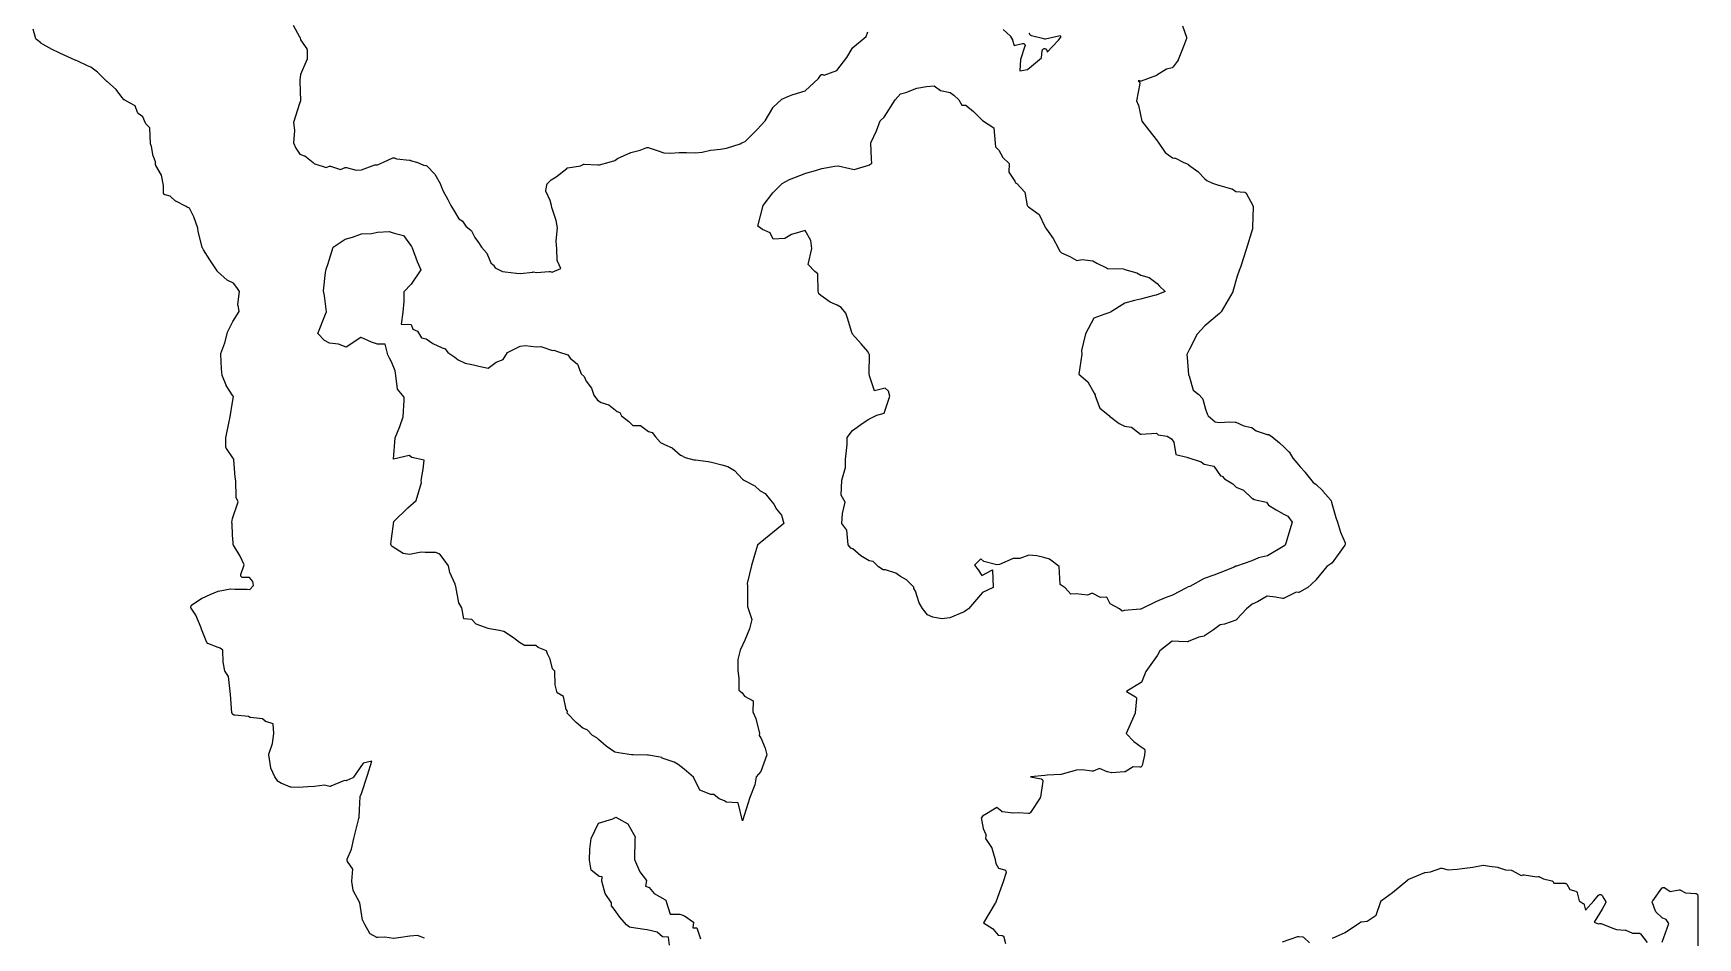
# Model space of a CAD drawing. Header units: millimetres. Extents: x 0 to 600, y 0 to 900.
# Drawn here: x 226 to 280.8, y 237.6 to 267.4 of the extents above; entities that cross this region are included whole.
import ezdxf

# ---------------------------------------------------------------- set-up
doc = ezdxf.new("R2010")
doc.units = ezdxf.units.MM
doc.layers.add('CORTE', color=1, linetype='Continuous')
doc.layers.add('GRABADO', color=5, linetype='Continuous')

msp = doc.modelspace()

# ---------------------------------------------------------------- linework, layer by layer
at = {"layer": 'CORTE'}
for points in [[(237.875, 237.607), (237.586, 237.645), (237.359, 237.635), (237.348, 237.635), (237.333, 237.639), (237.324, 237.643), (237.11, 237.763), (237.099, 237.77), (237.089, 237.781), (237.085, 237.787), (237.082, 237.792), (236.93, 238.072), (236.863, 238.202), (236.858, 238.213), (236.764, 238.779), (236.552, 239.184), (236.55, 239.193), (236.548, 239.198), (236.501, 239.482), (236.499, 239.488), (236.499, 239.5), (236.541, 239.885), (236.361, 240.147), (236.357, 240.153), (236.353, 240.163), (236.348, 240.175), (236.347, 240.191), (236.348, 240.206), (236.352, 240.218), (236.491, 240.547), (236.567, 240.903), (236.733, 241.559), (236.734, 241.562), (236.745, 241.595), (236.76, 241.848), (236.781, 242.282), (236.783, 242.291), (236.786, 242.302), (236.827, 242.386), (237.016, 242.991), (237.158, 243.443), (236.879, 243.381), (236.563, 242.923), (236.558, 242.918), (236.555, 242.914), (236.548, 242.908), (236.54, 242.903), (236.339, 242.81), (236.33, 242.806), (236.315, 242.804), (236.26, 242.808), (235.814, 242.62), (235.802, 242.617), (235.789, 242.616), (235.779, 242.616), (235.605, 242.653), (235.279, 242.611), (235.276, 242.61), (235.05, 242.603), (234.745, 242.586), (234.742, 242.586), (234.506, 242.59), (234.495, 242.592), (234.489, 242.594), (234.195, 242.709), (234.19, 242.711), (234.082, 242.773), (234.072, 242.779), (234.062, 242.791), (233.97, 242.928), (233.967, 242.933), (233.837, 243.214), (233.837, 243.215), (233.833, 243.225), (233.772, 243.653), (233.772, 243.658), (233.772, 243.668), (233.773, 243.68), (233.887, 244.03), (233.94, 244.361), (233.913, 244.68), (233.673, 244.753), (233.667, 244.755), (233.659, 244.759), (233.65, 244.766), (233.565, 244.847), (233.164, 244.882), (233.155, 244.884), (233.143, 244.888), (233.135, 244.893), (233.132, 244.895), (233.1, 244.918), (232.649, 244.965), (232.643, 244.964), (232.633, 244.964), (232.62, 244.968), (232.606, 244.973), (232.597, 244.979), (232.595, 244.981), (232.59, 244.985), (232.573, 245.004), (232.567, 245.011), (232.564, 245.017), (232.559, 245.027), (232.556, 245.037), (232.555, 245.042), (232.508, 245.649), (232.499, 245.739), (232.442, 246.233), (232.328, 246.406), (232.326, 246.412), (232.323, 246.419), (232.321, 246.427), (232.269, 246.705), (232.267, 246.711), (232.256, 247.1), (232.169, 247.17), (232.106, 247.19), (232.104, 247.19), (231.765, 247.321), (231.757, 247.326), (231.751, 247.33), (231.744, 247.336), (231.738, 247.343), (231.734, 247.348), (231.73, 247.355), (231.549, 247.802), (231.548, 247.806), (231.544, 247.818), (231.543, 247.827), (231.54, 247.833), (231.538, 247.837), (231.364, 248.256), (231.211, 248.488), (231.209, 248.493), (231.204, 248.503), (231.201, 248.519), (231.201, 248.532), (231.204, 248.548), (231.209, 248.559), (231.214, 248.567), (231.22, 248.575), (231.228, 248.583), (231.565, 248.815), (231.57, 248.818), (231.574, 248.82), (231.834, 248.939), (231.836, 248.94), (232.101, 249.045), (232.107, 249.047), (232.513, 249.127), (232.523, 249.129), (232.655, 249.118), (233.046, 249.118), (233.053, 249.117), (233.147, 249.1), (233.27, 249.24), (233.239, 249.364), (233.138, 249.498), (232.907, 249.498), (232.896, 249.501), (232.893, 249.502), (232.887, 249.504), (232.879, 249.508), (232.868, 249.516), (232.859, 249.525), (232.849, 249.539), (232.843, 249.56), (232.842, 249.575), (232.843, 249.581), (232.844, 249.588), (232.846, 249.595), (232.954, 249.911), (232.826, 250.199), (232.605, 250.568), (232.599, 250.576), (232.595, 250.593), (232.593, 250.603), (232.593, 250.616), (232.595, 250.625), (232.601, 250.649), (232.577, 250.891), (232.561, 251.273), (232.557, 251.292), (232.556, 251.299), (232.556, 251.31), (232.579, 251.44), (232.758, 251.994), (232.701, 252.118), (232.697, 252.125), (232.694, 252.14), (232.693, 252.147), (232.681, 252.687), (232.665, 252.801), (232.621, 253.375), (232.615, 253.4), (232.59, 253.438), (232.373, 253.749), (232.366, 253.757), (232.36, 253.775), (232.359, 253.787), (232.355, 254.087), (232.356, 254.095), (232.464, 254.634), (232.464, 254.636), (232.502, 254.791), (232.578, 255.278), (232.603, 255.457), (232.588, 255.484), (232.365, 255.827), (232.363, 255.829), (232.36, 255.835), (232.24, 256.137), (232.238, 256.143), (232.235, 256.155), (232.214, 256.372), (232.186, 256.858), (232.186, 256.867), (232.188, 256.875), (232.189, 256.881), (232.322, 257.234), (232.408, 257.575), (232.41, 257.583), (232.586, 257.933), (232.588, 257.937), (232.795, 258.264), (232.755, 258.469), (232.753, 258.476), (232.753, 258.488), (232.806, 258.924), (232.711, 259.058), (232.604, 259.196), (232.403, 259.292), (232.394, 259.298), (232.085, 259.581), (232.083, 259.582), (232.073, 259.59), (232.066, 259.602), (232.065, 259.604), (231.823, 259.97), (231.621, 260.292), (231.62, 260.294), (231.584, 260.36), (231.581, 260.368), (231.579, 260.373), (231.534, 260.553), (231.445, 260.893), (231.444, 260.896), (231.427, 261.01), (231.305, 261.384), (231.159, 261.665), (231.085, 261.7), (231.08, 261.702), (231.046, 261.725), (230.703, 261.894), (230.698, 261.898), (230.692, 261.902), (230.524, 262.065), (230.359, 262.101), (230.343, 262.106), (230.331, 262.115), (230.323, 262.122), (230.315, 262.132), (230.311, 262.14), (230.306, 262.152), (230.303, 262.166), (230.297, 262.409), (230.24, 262.754), (230.05, 263.074), (230.045, 263.085), (230.042, 263.096), (230.041, 263.102), (230.036, 263.192), (229.968, 263.372), (229.966, 263.377), (229.901, 263.702), (229.877, 263.784), (229.875, 263.793), (229.849, 264.316), (229.724, 264.45), (229.721, 264.453), (229.714, 264.462), (229.711, 264.47), (229.622, 264.675), (229.47, 264.791), (229.466, 264.794), (229.458, 264.802), (229.454, 264.808), (229.447, 264.818), (229.372, 265.035), (229.208, 265.129), (229.027, 265.222), (229.023, 265.225), (229.017, 265.229), (229.012, 265.233), (229.007, 265.238), (228.934, 265.329), (228.738, 265.573), (228.459, 265.831), (228.441, 265.844), (228.439, 265.844), (228.133, 266.144), (227.909, 266.309), (227.797, 266.358), (227.476, 266.509), (227.476, 266.509), (227.421, 266.535), (227.42, 266.535), (227.412, 266.535), (227.397, 266.54), (227.032, 266.704), (227.032, 266.704), (226.869, 266.78), (226.634, 266.895), (226.631, 266.896), (226.341, 267.064), (226.266, 267.107), (226.261, 267.109), (226.123, 267.221), (226.116, 267.227), (226.109, 267.236), (226.101, 267.249), (226.013, 267.563)], [(234.567, 267.696), (234.783, 267.315), (234.792, 267.301), (234.799, 267.291), (234.803, 267.274), (234.814, 267.215), (235.02, 266.912), (235.021, 266.91), (235.028, 266.899), (235.031, 266.889), (235.032, 266.883), (235.033, 266.873), (235.033, 266.579), (235.032, 266.572), (235.03, 266.561), (235.027, 266.554), (234.816, 266.072), (234.79, 265.887), (234.792, 265.859), (234.808, 265.192), (234.807, 265.183), (234.804, 265.168), (234.776, 265.116), (234.582, 264.493), (234.616, 264.237), (234.616, 264.228), (234.577, 263.818), (234.656, 263.639), (234.791, 263.447), (234.935, 263.396), (234.941, 263.393), (234.947, 263.39), (234.951, 263.387), (235.232, 263.167), (235.271, 263.128), (235.289, 263.122), (235.653, 263.011), (235.764, 263.049), (235.77, 263.051), (235.784, 263.053), (235.794, 263.053), (235.806, 263.051), (236.125, 262.944), (236.289, 263.005), (236.294, 263.006), (236.303, 263.009), (236.32, 263.009), (236.329, 263.007), (236.33, 263.006), (236.644, 262.923), (236.819, 262.932), (237.266, 263.091), (237.272, 263.092), (237.277, 263.093), (237.288, 263.094), (237.296, 263.094), (237.345, 263.089), (237.542, 263.179), (237.851, 263.324), (237.859, 263.327), (237.872, 263.33), (237.884, 263.33), (237.902, 263.328), (237.914, 263.322), (237.979, 263.287), (238.406, 263.252), (238.414, 263.252), (238.431, 263.247), (238.439, 263.242), (238.445, 263.239), (238.467, 263.223), (238.637, 263.183), (238.645, 263.181), (238.865, 263.078), (238.937, 263.073), (238.945, 263.071), (238.951, 263.069), (238.969, 263.062), (238.979, 263.051), (239.227, 262.798), (239.232, 262.792), (239.238, 262.783), (239.42, 262.457), (239.424, 262.453), (239.428, 262.442), (239.457, 262.363), (239.516, 262.232), (239.661, 261.951), (239.764, 261.759), (239.886, 261.561), (240.027, 261.316), (240.134, 261.248), (240.141, 261.243), (240.148, 261.235), (240.262, 261.079), (240.431, 260.936), (240.435, 260.932), (240.441, 260.925), (240.445, 260.92), (240.448, 260.915), (240.558, 260.695), (240.677, 260.536), (240.778, 260.378), (240.937, 260.197), (240.94, 260.194), (240.945, 260.187), (241.079, 259.87), (241.155, 259.803), (241.162, 259.795), (241.166, 259.79), (241.221, 259.696), (241.464, 259.58), (241.549, 259.566), (241.927, 259.528), (241.928, 259.528), (242.062, 259.51), (242.46, 259.563), (242.465, 259.565), (242.48, 259.565), (242.588, 259.546), (243.003, 259.584), (243.008, 259.585), (243.023, 259.584), (243.034, 259.581), (243.038, 259.58), (243.106, 259.553), (243.384, 259.676), (243.273, 259.924), (243.271, 259.929), (243.269, 259.938), (243.257, 260.327), (243.227, 260.582), (243.227, 260.591), (243.273, 261.024), (243.227, 261.264), (243.094, 261.691), (243.092, 261.693), (243.076, 261.758), (243.037, 261.92), (242.903, 262.201), (242.9, 262.208), (242.897, 262.221), (242.896, 262.23), (242.896, 262.239), (242.896, 262.244), (242.923, 262.43), (242.924, 262.436), (242.926, 262.441), (242.928, 262.446), (242.933, 262.456), (242.939, 262.465), (243.052, 262.584), (243.056, 262.59), (243.066, 262.597), (243.234, 262.703), (243.581, 262.977), (243.586, 262.983), (243.605, 262.992), (243.616, 262.995), (244.036, 263.059), (244.117, 263.104), (244.12, 263.106), (244.126, 263.108), (244.136, 263.112), (244.149, 263.113), (244.155, 263.113), (244.604, 263.092), (244.664, 263.096), (244.98, 263.183), (245.167, 263.241), (245.254, 263.298), (245.689, 263.5), (245.696, 263.503), (245.997, 263.577), (246.218, 263.66), (246.225, 263.663), (246.246, 263.666), (246.263, 263.663), (246.554, 263.572), (246.556, 263.571), (246.782, 263.489), (246.989, 263.481), (247.288, 263.497), (247.526, 263.497), (247.811, 263.486), (248.044, 263.508), (248.317, 263.577), (248.32, 263.578), (248.326, 263.579), (248.646, 263.611), (248.841, 263.647), (249.289, 263.788), (249.35, 263.815), (249.461, 263.868), (249.85, 264.254), (250.113, 264.544), (250.363, 264.975), (250.366, 264.981), (250.372, 264.987), (250.375, 264.991), (250.654, 265.251), (250.665, 265.26), (250.921, 265.363), (251.031, 265.412), (251.036, 265.414), (251.434, 265.53), (251.866, 265.938), (251.933, 266.038), (251.937, 266.043), (251.948, 266.054), (251.96, 266.062), (251.974, 266.068), (251.989, 266.071), (252.007, 266.071), (252.029, 266.064), (252.04, 266.056), (252.058, 266.043), (252.472, 266.206), (252.8, 266.626), (252.975, 266.93), (252.978, 266.935), (252.985, 266.945), (252.991, 266.95), (253.437, 267.323), (253.495, 267.475)], [(263.862, 267.677), (263.986, 267.296), (263.987, 267.289), (263.988, 267.282), (263.988, 267.273), (263.986, 267.265), (263.986, 267.261), (263.985, 267.257), (263.895, 266.996), (263.895, 266.994), (263.718, 266.556), (263.715, 266.548), (263.555, 266.319), (263.547, 266.311), (263.542, 266.307), (263.538, 266.304), (263.533, 266.301), (263.526, 266.298), (263.518, 266.295), (263.328, 266.248), (263.015, 266.048), (263.009, 266.044), (263.002, 266.041), (262.501, 265.854), (262.496, 265.852), (262.491, 265.851), (262.483, 265.85), (262.475, 265.85), (262.466, 265.852), (262.461, 265.853), (262.442, 265.858), (262.395, 265.858), (262.405, 265.854), (262.414, 265.849), (262.42, 265.845), (262.426, 265.84), (262.435, 265.83), (262.442, 265.817), (262.446, 265.807), (262.448, 265.796), (262.449, 265.786), (262.448, 265.777), (262.343, 265.204), (262.402, 265.072), (262.404, 265.068), (262.407, 265.057), (262.517, 264.532), (262.753, 264.233), (262.754, 264.233), (263.032, 263.874), (263.037, 263.868), (263.042, 263.864), (263.047, 263.855), (263.049, 263.851), (263.053, 263.843), (263.284, 263.501), (263.525, 263.323), (263.599, 263.317), (263.61, 263.317), (263.627, 263.311), (263.884, 263.179), (264.01, 263.126), (264.015, 263.124), (264.054, 263.101), (264.057, 263.099), (264.366, 262.874), (264.371, 262.871), (264.374, 262.867), (264.594, 262.634), (264.66, 262.581), (264.848, 262.486), (265.047, 262.429), (265.052, 262.427), (265.091, 262.409), (265.472, 262.309), (265.474, 262.309), (265.48, 262.307), (265.488, 262.303), (265.495, 262.299), (265.615, 262.215), (265.898, 262.195), (265.907, 262.193), (265.914, 262.191), (265.924, 262.187), (265.942, 262.175), (265.949, 262.165), (265.952, 262.16), (266.171, 261.758), (266.173, 261.755), (266.177, 261.746), (266.18, 261.736), (266.181, 261.725), (266.182, 261.72), (266.182, 261.715), (266.164, 261.039), (266.166, 261.032), (266.168, 261.026), (266.172, 261.006), (266.168, 260.988), (265.95, 260.31), (265.787, 259.785), (265.786, 259.783), (265.723, 259.613), (265.66, 259.431), (265.516, 258.919), (265.513, 258.912), (265.511, 258.908), (265.13, 258.25), (265.126, 258.244), (265.119, 258.236), (265.074, 258.195), (265.073, 258.194), (264.595, 257.793), (264.346, 257.512), (264.087, 257.017), (264.006, 256.844), (264.008, 256.748), (264.056, 256.181), (264.063, 256.16), (264.089, 256.113), (264.092, 256.104), (264.205, 255.673), (264.394, 255.527), (264.398, 255.523), (264.511, 255.404), (264.515, 255.4), (264.522, 255.389), (264.526, 255.378), (264.614, 255.047), (264.674, 254.888), (264.705, 254.823), (264.932, 254.628), (265.069, 254.61), (265.418, 254.628), (265.422, 254.628), (265.596, 254.618), (265.603, 254.617), (265.613, 254.615), (265.618, 254.612), (265.874, 254.501), (266.132, 254.441), (266.138, 254.439), (266.149, 254.434), (266.286, 254.335), (266.65, 254.212), (266.686, 254.208), (266.7, 254.205), (266.709, 254.2), (266.712, 254.198), (266.799, 254.143), (267.051, 253.937), (267.053, 253.936), (267.208, 253.794), (267.362, 253.643), (267.369, 253.637), (267.494, 253.431), (267.618, 253.277), (267.736, 253.141), (267.9, 252.966), (267.902, 252.963), (268.073, 252.74), (268.166, 252.633), (268.245, 252.577), (268.247, 252.576), (268.252, 252.571), (268.479, 252.349), (268.481, 252.347), (268.744, 252.043), (268.748, 252.037), (268.753, 252.029), (268.769, 251.98), (268.798, 251.859), (268.909, 251.476), (268.962, 251.327), (269.064, 250.991), (269.213, 250.642), (269.216, 250.636), (269.219, 250.622), (269.221, 250.609), (269.219, 250.595), (269.216, 250.581), (269.208, 250.568), (268.784, 249.985), (268.779, 249.979), (268.772, 249.973), (268.615, 249.86), (268.263, 249.428), (268.26, 249.424), (267.972, 249.164), (267.97, 249.162), (267.964, 249.157), (267.713, 249.017), (267.704, 249.013), (267.689, 249.01), (267.675, 249.01), (267.6, 249.019), (267.187, 248.812), (267.179, 248.809), (267.174, 248.808), (267.17, 248.807), (267.158, 248.805), (267.146, 248.806), (266.923, 248.85), (266.65, 248.882), (266.328, 248.701), (266.326, 248.699), (266.151, 248.617), (265.963, 248.47), (265.647, 248.121), (265.643, 248.115), (265.63, 248.105), (265.624, 248.102), (265.618, 248.099), (265.244, 247.963), (265.237, 247.96), (265.096, 247.939), (264.88, 247.77), (264.581, 247.578), (264.576, 247.575), (264.567, 247.571), (264.393, 247.53), (264.05, 247.386), (264.04, 247.382), (264.025, 247.38), (264.019, 247.38), (263.741, 247.387), (263.739, 247.387), (263.52, 247.405), (263.114, 247.087), (263.039, 246.945), (263.036, 246.94), (262.65, 246.406), (262.521, 246.072), (262.519, 246.066), (262.515, 246.059), (262.511, 246.054), (262.509, 246.051), (262.503, 246.044), (262.493, 246.037), (262.024, 245.752), (262.018, 245.746), (262.309, 245.569), (262.311, 245.568), (262.317, 245.564), (262.332, 245.55), (262.341, 245.53), (262.344, 245.52), (262.345, 245.509), (262.345, 245.502), (262.302, 245.046), (262.302, 245.038), (262.298, 245.026), (261.999, 244.365), (261.998, 244.364), (262.259, 244.094), (262.496, 243.92), (262.592, 243.851), (262.596, 243.847), (262.605, 243.839), (262.61, 243.832), (262.615, 243.823), (262.618, 243.814), (262.621, 243.806), (262.622, 243.795), (262.622, 243.786), (262.622, 243.781), (262.603, 243.65), (262.526, 243.31), (262.525, 243.305), (262.518, 243.288), (262.509, 243.275), (262.498, 243.263), (262.482, 243.254), (262.465, 243.249), (262.451, 243.248), (262.23, 243.267), (261.966, 243.101), (261.958, 243.098), (261.945, 243.093), (261.535, 243.062), (261.524, 243.062), (261.389, 243.093), (261.381, 243.094), (261.125, 243.21), (260.913, 243.122), (260.907, 243.119), (260.892, 243.116), (260.88, 243.116), (260.874, 243.116), (260.558, 243.161), (260.372, 243.149), (259.967, 243.043), (259.859, 243.013), (259.85, 243.01), (259.398, 242.992), (259.327, 242.975), (259.321, 242.974), (258.856, 242.937), (259.203, 242.865), (259.211, 242.862), (259.216, 242.86), (259.226, 242.854), (259.238, 242.844), (259.245, 242.835), (259.248, 242.83), (259.253, 242.819), (259.255, 242.81), (259.257, 242.801), (259.257, 242.787), (259.177, 242.262), (259.177, 242.259), (259.175, 242.251), (259.171, 242.243), (259.169, 242.237), (258.855, 241.757), (258.851, 241.75), (258.843, 241.742), (258.833, 241.734), (258.823, 241.729), (258.816, 241.726), (258.809, 241.724), (258.8, 241.722), (258.79, 241.722), (258.45, 241.746), (258.277, 241.734), (258.27, 241.733), (257.936, 241.774), (257.925, 241.776), (257.913, 241.781), (257.904, 241.787), (257.741, 241.922), (257.409, 241.712), (257.274, 241.64), (257.224, 241.572), (257.24, 241.539), (257.243, 241.529), (257.296, 241.23), (257.381, 241.034), (257.382, 241.032), (257.387, 241.019), (257.388, 241.002), (257.387, 240.992), (257.367, 240.901), (257.566, 240.607), (257.572, 240.6), (257.576, 240.589), (257.576, 240.587), (257.692, 240.208), (257.693, 240.202), (257.712, 240.073), (257.796, 239.918), (257.993, 239.869), (258.004, 239.866), (258.015, 239.859), (258.027, 239.85), (258.037, 239.836), (258.041, 239.829), (258.042, 239.827), (258.045, 239.819), (258.048, 239.804), (258.048, 239.79), (258.046, 239.779), (257.953, 239.472), (257.817, 239.113), (257.695, 238.775), (257.692, 238.768), (257.307, 238.124), (257.605, 237.936), (257.612, 237.932), (257.623, 237.921), (257.626, 237.917), (257.785, 237.713), (257.912, 237.703), (257.919, 237.703), (257.932, 237.699), (257.938, 237.697), (257.946, 237.694), (257.961, 237.684), (257.969, 237.673), (257.973, 237.667), (257.977, 237.659), (257.98, 237.652), (258.034, 237.444)], [(257.958, 267.549), (258.19, 267.33), (258.193, 267.325), (258.197, 267.32), (258.259, 267.215), (258.262, 267.209), (258.265, 267.203), (258.32, 267.03), (258.585, 267.094), (258.594, 267.096), (258.604, 267.096), (258.612, 267.094), (258.62, 267.093), (258.63, 267.089), (258.639, 267.084), (258.647, 267.078), (258.655, 267.07), (258.661, 267.062), (258.667, 267.052), (258.673, 267.033), (258.673, 267.012), (258.671, 267.001), (258.527, 266.569), (258.505, 266.188), (258.759, 266.238), (259.22, 266.621), (259.24, 266.857), (259.242, 266.866), (259.246, 266.877), (259.253, 266.89), (259.26, 266.899), (259.27, 266.909), (259.285, 266.916), (259.299, 266.922), (259.315, 266.923), (259.33, 266.922), (259.346, 266.916), (259.355, 266.911), (259.364, 266.905), (259.37, 266.898), (259.378, 266.889), (259.383, 266.88), (259.384, 266.878), (259.386, 266.873), (259.406, 266.804), (259.78, 267.199), (259.851, 267.3), (259.849, 267.334), (259.833, 267.339), (259.351, 267.236), (259.344, 267.235), (259.335, 267.235), (259.327, 267.236), (259.32, 267.237), (259.294, 267.246), (258.881, 267.349), (258.875, 267.351), (258.868, 267.354), (258.863, 267.357), (258.855, 267.362), (258.849, 267.367), (258.839, 267.377), (258.831, 267.393), (258.827, 267.403), (258.825, 267.415), (258.825, 267.427), (258.826, 267.435)], [(268.797, 237.614), (269.212, 237.807), (269.691, 238.12), (269.721, 238.143), (269.728, 238.15), (269.743, 238.156), (269.746, 238.157), (269.755, 238.16), (269.942, 238.18), (270.231, 238.372), (270.389, 238.829), (270.392, 238.836), (270.397, 238.844), (270.404, 238.853), (270.412, 238.86), (270.771, 239.119), (271.276, 239.538), (271.277, 239.539), (271.29, 239.549), (271.294, 239.554), (271.31, 239.564), (271.835, 239.78), (271.843, 239.783), (271.852, 239.784), (272.023, 239.806), (272.368, 239.919), (272.377, 239.92), (272.384, 239.92), (272.396, 239.92), (272.403, 239.918), (272.611, 239.865), (272.899, 239.893), (273.156, 239.928), (273.156, 239.928), (273.42, 239.96), (273.762, 240.02), (273.775, 240.02), (273.965, 239.986), (274.248, 239.951), (274.254, 239.95), (274.263, 239.948), (274.491, 239.865), (274.694, 239.853), (274.698, 239.853), (274.708, 239.851), (274.72, 239.847), (275.009, 239.685), (275.079, 239.703), (275.081, 239.704), (275.093, 239.706), (275.106, 239.706), (275.522, 239.639), (275.568, 239.646), (275.574, 239.647), (275.586, 239.647), (275.595, 239.645), (275.601, 239.644), (275.609, 239.641), (275.614, 239.638), (275.741, 239.567), (276.016, 239.509), (276.028, 239.505), (276.04, 239.498), (276.051, 239.49), (276.061, 239.477), (276.064, 239.472), (276.09, 239.425), (276.46, 239.425), (276.466, 239.424), (276.476, 239.422), (276.487, 239.418), (276.496, 239.414), (276.506, 239.406), (276.512, 239.4), (276.519, 239.393), (276.618, 239.222), (276.81, 239.163), (276.816, 239.161), (276.827, 239.155), (276.839, 239.145), (276.851, 239.13), (276.857, 239.115), (276.92, 238.849), (277.056, 238.762), (277.066, 238.755), (277.074, 238.745), (277.083, 238.732), (277.086, 238.718), (277.129, 238.541), (277.407, 238.851), (277.558, 239.031), (277.564, 239.037), (277.575, 239.046), (277.585, 239.05), (277.591, 239.052), (277.602, 239.055), (277.615, 239.056), (277.621, 239.055), (277.631, 239.054), (277.64, 239.051), (277.644, 239.049), (277.657, 239.042), (277.668, 239.032), (277.674, 239.025), (277.737, 238.919), (277.787, 238.835), (277.791, 238.826), (277.793, 238.82), (277.795, 238.81), (277.795, 238.794), (277.791, 238.779), (277.787, 238.769), (277.681, 238.572), (277.68, 238.57), (277.411, 238.144), (277.548, 238.091), (277.596, 238.101), (277.604, 238.103), (277.62, 238.103), (277.633, 238.101), (277.64, 238.098), (277.995, 237.956), (278.151, 237.901), (278.436, 237.884), (278.443, 237.884), (278.458, 237.88), (278.674, 237.785), (278.884, 237.785), (278.898, 237.784), (278.909, 237.78), (278.918, 237.776), (278.931, 237.767), (278.937, 237.76), (278.94, 237.757), (279.158, 237.478)], [(279.656, 237.484), (279.872, 238.098), (279.79, 238.228), (279.674, 238.274), (279.667, 238.277), (279.66, 238.281), (279.654, 238.287), (279.45, 238.488), (279.444, 238.496), (279.44, 238.503), (279.437, 238.508), (279.333, 238.776), (279.329, 238.789), (279.329, 238.813), (279.335, 238.835), (279.343, 238.846), (279.647, 239.263), (279.655, 239.271), (279.661, 239.275), (279.666, 239.279), (279.675, 239.283), (279.691, 239.289), (279.715, 239.289), (279.732, 239.284), (279.743, 239.279), (279.923, 239.15), (280.209, 239.206), (280.216, 239.208), (280.236, 239.208), (280.249, 239.205), (280.257, 239.202), (280.428, 239.114), (280.753, 239.09), (280.763, 239.09), (280.78, 239.084), (280.787, 239.08), (280.797, 239.074), (280.809, 239.062), (280.814, 239.053), (280.82, 239.043), (280.825, 239.024), (280.825, 182.241)], [(238.898, 237.613), (238.665, 237.701), (238.41, 237.688), (238.12, 237.643), (237.886, 237.607)], [(267.147, 237.496), (267.659, 237.669), (267.67, 237.672), (267.684, 237.672), (267.822, 237.656), (267.838, 237.651), (267.852, 237.643), (267.857, 237.638), (268.045, 237.464)]]:
    msp.add_lwpolyline(points, dxfattribs=at)
at = {"layer": 'GRABADO'}
for points in [[(250.022, 260.962), (249.874, 261.07), (250.054, 261.755), (250.371, 262.176), (250.679, 262.477), (250.917, 262.607), (251.057, 262.666), (251.449, 262.822), (251.771, 262.912), (251.979, 262.97), (252.405, 263.049), (252.522, 263.064), (252.906, 262.978), (253.041, 262.937), (253.456, 263.065), (253.534, 263.08), (253.632, 263.147), (253.618, 263.277), (253.6, 263.821), (253.781, 264.215), (253.898, 264.543), (254.029, 264.663), (254.4, 265.239), (254.569, 265.439), (254.745, 265.475), (255.112, 265.62), (255.429, 265.675), (255.677, 265.694), (255.893, 265.54), (256.208, 265.473), (256.329, 265.392), (256.493, 265.241), (256.586, 265.06), (256.728, 265.065), (256.975, 264.851), (257.272, 264.552), (257.646, 264.315), (257.685, 263.812), (257.699, 263.682), (257.807, 263.577), (257.939, 263.334), (258.148, 263.143), (258.136, 262.855), (258.338, 262.556), (258.354, 262.499), (258.4, 262.478), (258.664, 262.189), (258.746, 261.755), (258.785, 261.707), (258.832, 261.682), (259.14, 261.46), (259.327, 261.059), (259.345, 261.02), (259.375, 260.98), (259.599, 260.665), (259.761, 260.365), (259.806, 260.256), (259.878, 260.199), (260.147, 260.07), (260.374, 259.944), (260.557, 259.977), (260.908, 259.928), (261.033, 259.857), (261.352, 259.703), (261.391, 259.676), (261.399, 259.678), (261.917, 259.67), (261.958, 259.647), (262.355, 259.54), (262.482, 259.464), (262.763, 259.38), (263.025, 259.182), (263.104, 259.096), (263.288, 258.917), (262.993, 258.799), (262.93, 258.792), (262.471, 258.674), (262.283, 258.621), (261.959, 258.536), (261.486, 258.243), (261.432, 258.221), (261.299, 258.178), (260.936, 258.045), (260.665, 257.528), (260.531, 256.98), (260.542, 256.858), (260.442, 256.196), (260.742, 255.948), (260.948, 255.57), (260.981, 255.519), (260.978, 255.483), (261.136, 255.075), (261.454, 254.82), (261.457, 254.809), (261.769, 254.576), (261.952, 254.484), (262.184, 254.451), (262.472, 254.219), (262.492, 254.223), (263.007, 254.256), (263.052, 254.203), (263.354, 254.153), (263.495, 254.064), (263.568, 253.962), (263.642, 253.553), (264.006, 253.461), (264.026, 253.458), (264.035, 253.458), (264.471, 253.312), (264.575, 253.236), (264.89, 253.162), (265.112, 252.854), (265.17, 252.835), (265.237, 252.75), (265.511, 252.589), (265.63, 252.475), (265.868, 252.379), (266.153, 252.107), (266.171, 252.099), (266.222, 252.069), (266.619, 251.986), (266.687, 251.887), (266.947, 251.732), (267.191, 251.581), (267.326, 251.525), (267.473, 251.317), (267.26, 250.627), (267.238, 250.567), (267.195, 250.526), (267.172, 250.519), (266.662, 250.21), (266.363, 250.147), (266.138, 250.051), (265.638, 249.876), (265.616, 249.868), (265.562, 249.845), (265.093, 249.648), (264.886, 249.572), (264.573, 249.468), (264.095, 249.208), (264.05, 249.187), (263.963, 249.152), (263.528, 248.914), (263.283, 248.83), (263.006, 248.712), (262.486, 248.458), (262.471, 248.451), (261.941, 248.411), (261.875, 248.394), (261.783, 248.462), (261.475, 248.636), (261.362, 248.849), (261.163, 248.844), (260.88, 248.982), (260.725, 248.918), (260.359, 248.959), (260.182, 248.948), (259.991, 249.163), (259.833, 249.268), (259.799, 249.861), (259.477, 250.107), (259.296, 250.156), (259.061, 250.214), (258.802, 250.234), (258.501, 250.13), (258.286, 250.125), (257.831, 249.926), (257.742, 249.915), (257.317, 250.023), (257.222, 250.119), (257.005, 249.908), (257.129, 249.751), (257.249, 249.56), (257.604, 249.756), (257.624, 249.173), (257.27, 249.005), (256.81, 248.471), (256.744, 248.418), (256.67, 248.372), (256.199, 248.171), (255.938, 248.132), (255.632, 248.19), (255.461, 248.271), (255.293, 248.483), (255.19, 248.663), (255.063, 249.047), (255.016, 249.138), (255.009, 249.184), (254.766, 249.427), (254.569, 249.534), (254.423, 249.645), (254.075, 249.755), (254.001, 249.757), (253.85, 249.855), (253.667, 250.026), (253.538, 250.045), (253.265, 250.211), (253.003, 250.448), (252.939, 250.467), (252.851, 250.58), (252.806, 251.06), (252.638, 251.281), (252.664, 251.608), (252.752, 251.986), (252.618, 252.212), (252.644, 252.705), (252.758, 253.121), (252.758, 253.391), (252.81, 253.879), (252.816, 254.107), (252.988, 254.344), (253.338, 254.594), (253.527, 254.713), (253.792, 254.847), (254.029, 254.91), (254.219, 255.475), (254.18, 255.642), (254.068, 255.735), (253.717, 255.651), (253.552, 256.146), (253.537, 256.222), (253.546, 256.841), (253.53, 256.871), (253.5, 256.942), (253.275, 257.195), (252.989, 257.517), (252.981, 257.544), (252.971, 257.57), (252.829, 258.039), (252.767, 258.211), (252.617, 258.389), (252.483, 258.476), (252.252, 258.573), (251.952, 258.791), (251.883, 258.84), (251.864, 258.935), (251.846, 259.502), (251.747, 259.583), (251.534, 259.806), (251.656, 260.336), (251.621, 260.601), (251.436, 260.935), (250.98, 260.802), (250.761, 260.672), (250.382, 260.644), (250.281, 260.849), (250.022, 260.962)], [(238.083, 254.471), (238.189, 254.791), (238.225, 255.337), (238.225, 255.444), (238.008, 255.705), (237.953, 256.154), (237.926, 256.303), (237.812, 256.599), (237.741, 256.729), (237.69, 256.834), (237.6, 257.184), (237.345, 257.184), (237.153, 257.251), (236.813, 257.407), (236.801, 257.408), (236.321, 257.084), (236.067, 257.182), (235.766, 257.224), (235.603, 257.307), (235.38, 257.538), (235.64, 258.171), (235.668, 258.256), (235.603, 258.782), (235.567, 258.94), (235.638, 259.546), (235.655, 259.659), (235.718, 259.807), (235.893, 260.38), (236.279, 260.644), (236.523, 260.716), (236.82, 260.824), (237.146, 260.833), (237.347, 260.872), (237.734, 260.898), (237.9, 260.847), (238.205, 260.77), (238.466, 260.402), (238.479, 260.379), (238.487, 260.361), (238.652, 259.906), (238.777, 259.631), (238.461, 259.158), (238.213, 258.912), (238.213, 258.589), (238.188, 258.241), (238.13, 257.845), (238.455, 257.833), (238.513, 257.679), (238.666, 257.614), (238.8, 257.393), (238.956, 257.362), (239.173, 257.203), (239.474, 257.062), (239.574, 257.034), (239.667, 256.915), (239.891, 256.755), (240.009, 256.667), (240.241, 256.564), (240.51, 256.506), (240.681, 256.466), (240.998, 256.398), (241.254, 256.595), (241.489, 256.682), (241.633, 256.917), (242.042, 257.125), (242.216, 257.137), (242.586, 257.098), (242.726, 257.111), (243.116, 256.98), (243.152, 256.985), (243.313, 256.932), (243.616, 256.84), (243.688, 256.727), (243.931, 256.527), (244.059, 256.208), (244.15, 256.121), (244.218, 255.971), (244.398, 255.74), (244.469, 255.505), (244.591, 255.343), (244.709, 255.263), (244.968, 255.185), (245.237, 254.971), (245.33, 254.936), (245.38, 254.824), (245.623, 254.637), (245.752, 254.512), (246.014, 254.512), (246.278, 254.31), (246.39, 254.281), (246.503, 254.129), (246.668, 253.947), (246.8, 253.878), (247.047, 253.768), (247.325, 253.527), (247.361, 253.519), (247.485, 253.457), (247.764, 253.378), (247.821, 253.374), (248.241, 253.32), (248.352, 253.3), (248.691, 253.21), (248.889, 253.153), (249.108, 253.021), (249.373, 252.744), (249.399, 252.716), (249.416, 252.707), (249.771, 252.519), (249.948, 252.354), (250.111, 252.268), (250.292, 252.046), (250.398, 251.919), (250.49, 251.753), (250.653, 251.549), (250.733, 251.277), (250.474, 251.067), (250.13, 250.788), (249.953, 250.645), (249.862, 250.567), (249.797, 250.35), (249.662, 249.895), (249.521, 249.299), (249.528, 249.224), (249.528, 248.623), (249.534, 248.54), (249.671, 248.116), (249.604, 247.809), (249.45, 247.43), (249.288, 247.11), (249.212, 246.802), (249.212, 246.447), (249.25, 246.172), (249.25, 245.783), (249.358, 245.695), (249.432, 245.593), (249.717, 245.441), (249.705, 245.069), (249.809, 244.856), (249.926, 244.362), (249.916, 244.289), (249.97, 244.218), (250.12, 243.879), (250.173, 243.659), (249.97, 243.108), (249.814, 242.935), (249.77, 242.673), (249.605, 242.25), (249.373, 241.487), (249.23, 242.08), (248.831, 242.1), (248.775, 242.145), (248.596, 242.208), (248.427, 242.353), (248.323, 242.347), (247.967, 242.492), (247.753, 242.918), (247.447, 243.183), (247.248, 243.34), (247.122, 243.414), (246.722, 243.551), (246.708, 243.57), (246.591, 243.59), (246.277, 243.644), (246.241, 243.647), (245.773, 243.659), (245.716, 243.66), (245.284, 243.72), (245.169, 243.745), (244.884, 243.941), (244.627, 244.16), (244.568, 244.212), (244.424, 244.299), (244.248, 244.477), (244.114, 244.532), (243.892, 244.718), (243.597, 245.025), (243.602, 245.094), (243.56, 245.15), (243.478, 245.584), (243.261, 245.697), (243.203, 245.963), (243.192, 246.41), (243.107, 246.493), (243.037, 246.807), (242.95, 246.988), (242.915, 247.08), (242.639, 247.195), (242.558, 247.263), (242.188, 247.255), (242.02, 247.359), (241.823, 247.511), (241.512, 247.723), (241.502, 247.725), (241.362, 247.757), (241.033, 247.806), (240.99, 247.823), (240.599, 247.962), (240.458, 248.113), (240.194, 248.142), (240.125, 248.498), (240.024, 248.663), (239.929, 249.2), (239.921, 249.221), (239.901, 249.279), (239.728, 249.665), (239.69, 249.885), (239.549, 250.082), (239.401, 250.269), (239.275, 250.324), (238.922, 250.324), (238.784, 250.339), (238.404, 250.255), (238.19, 250.292), (237.835, 250.525), (237.81, 250.546), (237.783, 250.594), (237.806, 250.77), (237.89, 251.339), (238.351, 251.792), (238.619, 252.039), (238.794, 252.627), (238.792, 252.697), (238.851, 253.073), (238.884, 253.365), (238.476, 253.456), (238.387, 253.519), (237.876, 253.394), (237.928, 254.099), (238.083, 254.471)]]:
    msp.add_lwpolyline(points, close=True, dxfattribs=at)
msp.add_lwpolyline([(246.963, 237.388), (246.93, 237.646), (246.738, 237.656), (246.56, 237.81), (246.229, 237.89), (246.138, 237.908), (245.707, 237.964), (245.645, 237.982), (245.551, 238.052), (245.325, 238.305), (245.137, 238.567), (245.06, 238.687), (245.05, 238.776), (244.844, 239.085), (244.733, 239.49), (244.749, 239.637), (244.646, 239.651), (244.387, 239.856), (244.328, 240.186), (244.343, 240.548), (244.382, 240.906), (244.623, 241.409), (245.096, 241.55), (245.201, 241.604), (245.588, 241.383), (245.787, 241.029), (245.835, 240.951), (245.828, 240.881), (245.808, 240.21), (245.992, 239.806), (246.203, 239.515), (246.173, 239.335), (246.29, 239.283), (246.463, 239.086), (246.463, 239.086), (246.81, 238.89), (246.839, 238.865), (246.857, 238.83), (246.988, 238.403), (247.303, 238.413), (247.461, 238.353), (247.756, 238.142), (247.73, 237.957), (247.868, 237.957), (247.983, 237.591)], dxfattribs=at)

doc.saveas('drawing.dxf')
